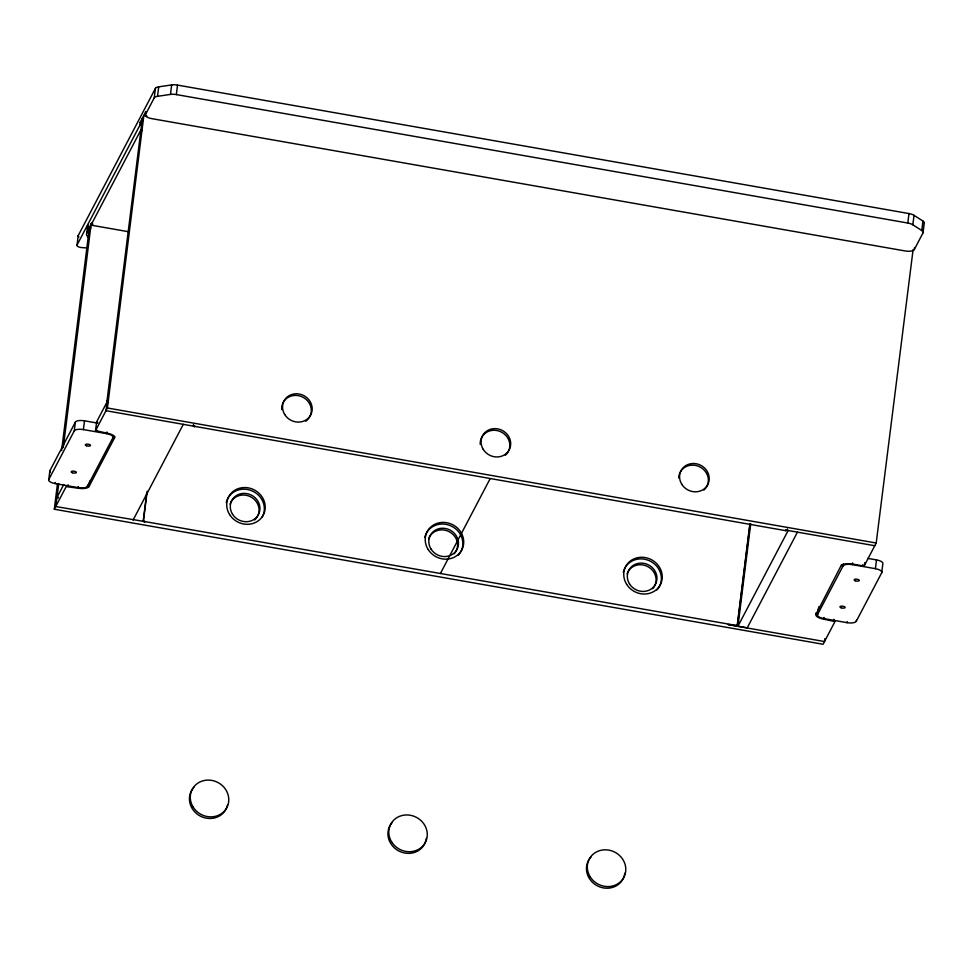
<?xml version="1.0" encoding="UTF-8"?>
<svg xmlns="http://www.w3.org/2000/svg" width="973" height="973" viewBox="0 0 973 973"><rect width="100%" height="100%" fill="white"/><g stroke="black" fill="none" stroke-linecap="round" stroke-linejoin="round"><path stroke-width="1.46" d="M107.079 401.922L96.668 421.759L95.549 430.638L106.896 433.119A9.499 3.466 7.1 0 1 114.473 437.996L88.993 486.573A9.499 3.466 7.1 0 1 78.01 488.191L66.2 486.597L54.306 509.232L823.097 644.26L834.943 621.613L823.596 619.132A9.499 3.466 7.1 0 1 816.019 614.255L816.225 612.613M96.668 421.759L97.799 422.55M87.084 247.981L80.82 247.495A4.756 1.727 7.1 0 1 77.037 245.05L78.217 235.575L155.425 88.361A7.918 2.883 7.1 0 1 158.696 86.84L171.649 84.931A7.918 2.883 7.1 0 1 177.536 85.101L908.977 213.561A7.918 2.883 7.1 0 1 914.024 215.313L922.963 221.066A7.918 2.883 7.1 0 1 924.216 223.376L923.036 232.851L914.255 249.599A7.918 2.883 7.1 0 1 905.109 250.949L151.776 118.645A7.918 2.883 7.1 0 1 145.464 114.571L145.828 111.652A7.918 2.883 7.1 0 0 146.315 113.355M113.196 435.527L112.929 437.716L87.448 486.293A7.918 2.883 7.1 0 1 78.302 487.643L55.096 483.569A7.918 2.883 7.1 0 1 48.784 479.507L49.878 470.725L75.347 422.148A7.918 2.883 7.1 0 1 84.505 420.81L97.555 423.097M55.096 483.569L55.23 482.474M88.835 237.594A15.836 5.777 7.1 0 1 86.731 233.252L87.825 224.471A15.836 5.777 7.1 0 0 88.093 227.062M86.731 233.252L91.45 223.133L91.255 224.751L92.265 225.347L128.363 231.696M54.306 509.232L57.48 483.703M61.603 450.669L89.467 226.916M58.781 483.715L55.729 506.532L144.953 521.601A1.581 1.46 27.7 0 1 143.59 519.874L147.154 491.207M63.269 447.641L91.17 223.668M92.532 225.408L92.715 223.936M48.784 479.507L74.252 430.93L75.347 422.148M67.964 486.415L68.159 484.773M74.252 430.93A7.918 2.883 7.1 0 1 83.41 429.579L84.505 420.81M78.01 488.191L78.144 487.084M78.302 487.643L78.436 486.549M87.448 486.293L87.582 485.199M88.993 486.573L89.686 481.088M96.838 431.343L96.984 430.248M145.828 111.652L140.148 122.476L139.784 125.408A7.918 2.883 7.1 0 1 142.411 123.997M108.198 402.7A1.581 1.46 27.7 0 1 106.981 400.998L142.423 118.147M108.49 402.165A1.581 1.46 27.7 0 1 107.261 400.462L105.984 410.703L785.552 530.65A1.581 1.46 27.7 0 0 787.254 529.58M95.585 430.54L107.407 407.991L143.846 115.434L146.838 115.969M112.929 437.716A7.918 2.883 7.1 0 0 106.616 433.654L106.75 432.559M106.896 433.119L107.03 432.012M145.464 114.571L154.245 97.835L155.425 88.361M114.473 437.996L114.68 436.342M154.245 97.835A7.918 2.883 7.1 0 1 157.517 96.315L158.696 86.84M157.517 96.315L170.47 94.405L171.649 84.931M170.47 94.405A7.918 2.883 7.1 0 1 176.344 94.576L177.536 85.101M144.673 522.148A1.581 1.46 27.7 0 1 143.299 520.409L146.68 493.262M749.988 524.642L737.583 624.192A1.581 1.46 27.7 0 1 735.856 625.384L735.564 625.931A1.581 1.46 27.7 0 0 737.303 624.739L749.891 523.669M747.24 627.828L737.96 626.198L750.73 523.656M867.794 558.38L876.503 559.901A7.918 2.883 7.1 0 1 882.815 563.975L881.72 572.744L856.24 621.321A7.918 2.883 7.1 0 1 847.094 622.671L823.888 618.597A7.918 2.883 7.1 0 1 817.575 614.522L818.317 608.49M823.596 619.132L823.742 618.037M823.888 618.597L824.022 617.502M824.873 638.629L824.52 641.548L728.278 624.654M833.654 620.896L833.861 619.254M816.019 614.255L841.633 564.583M817.575 614.522L843.044 565.958L843.323 563.756M843.044 565.958A7.918 2.883 7.1 0 1 852.202 564.608L852.336 563.513M841.499 565.678A9.499 3.466 7.1 0 1 852.482 564.06L852.628 562.966M847.094 622.671L847.228 621.577M913.1 249.587L876.199 543.019L864.377 565.556L862.54 565.836L862.674 564.729M856.24 621.321L856.374 620.227M864.377 565.556L864.742 562.637M923.036 232.851A7.918 2.883 7.1 0 0 921.784 230.54L912.844 224.787A7.918 2.883 7.1 0 0 907.797 223.036L908.977 213.561M912.844 224.787L914.024 215.313M914.255 249.599L914.511 247.592M881.72 572.744A7.918 2.883 7.1 0 0 875.408 568.682L876.503 559.901M921.784 230.54L922.963 221.066M77.037 245.05L142.058 121.066M91.267 224.593L140.963 129.847M56.811 497.75L63.756 484.53M133.07 520.105L183.325 424.289M440.404 573.498L490.1 478.752M785.552 530.65L785.831 530.103A1.581 1.46 27.7 0 0 787.534 529.044M737.96 626.198L788.081 530.65M747.167 627.962L797.434 532.146M89.188 227.463L90.878 227.171M89.005 228.923L90.696 228.631M176.344 94.576L907.797 223.036M107.407 407.991L876.199 543.019M785.831 530.103L874.776 545.719M852.482 564.06L862.54 565.836M83.41 429.579L106.616 433.654M852.202 564.608L875.408 568.682M144.953 521.601L735.856 625.384M728.351 624.508L735.637 625.797M627.111 573.827A15.082 13.914 27.7 0 1 648.383 566.931A15.082 13.914 27.7 0 1 652.664 588.689M623.292 572.306A19.569 18.049 27.7 0 1 650.548 561.299A19.569 18.049 27.7 0 1 656.909 589.979M428.606 538.957A15.082 13.914 27.7 0 1 449.867 532.061A15.082 13.914 27.7 0 1 454.16 553.832M424.787 537.437A19.569 18.049 27.7 0 1 452.031 526.429A19.569 18.049 27.7 0 1 458.392 555.121M58.514 497.446A1.581 1.46 27.7 0 1 57.285 495.744M58.222 497.994A1.581 1.46 27.7 0 1 56.993 496.291M230.09 504.087A15.082 13.914 27.7 0 1 252.007 497.604A15.082 13.914 27.7 0 1 254.61 519.959M226.271 502.579A19.569 18.049 27.7 0 1 251.727 490.733A19.569 18.049 27.7 0 1 262.065 517.32M50.353 472.428A7.918 2.883 7.1 0 1 49.878 470.725M819.144 607.456A7.918 2.883 7.1 0 1 818.682 606.848M624.824 873.195A19.569 18.049 27.7 0 1 598.079 886.196A19.569 18.049 27.7 0 1 590.927 857.128M426.308 838.325A19.569 18.049 27.7 0 1 399.562 851.339A19.569 18.049 27.7 0 1 392.411 822.258M227.512 805.072A19.569 18.049 27.7 0 1 200.268 816.079A19.569 18.049 27.7 0 1 193.895 787.4M140.148 122.476A7.918 2.883 7.1 0 1 142.776 121.078M78.971 236.962A4.756 1.727 7.1 0 1 78.217 235.575M140.781 131.306A1.581 1.46 27.7 0 1 142.374 130.102M140.501 131.854A1.581 1.46 27.7 0 1 142.094 130.637M194.649 426.867A1.581 1.46 27.7 0 1 193.274 425.262M194.928 426.32A1.581 1.46 27.7 0 1 193.554 424.714M281.708 409.548A15.082 13.914 27.7 0 1 302.542 397.02A15.082 13.914 27.7 0 1 305.704 421.236M480.224 444.406A15.082 13.914 27.7 0 1 500.341 431.562A15.082 13.914 27.7 0 1 505.364 455.206M678.704 477.962A15.082 13.914 27.7 0 1 699.49 466.712A15.082 13.914 27.7 0 1 703.88 490.076M629.519 583.909A15.082 13.914 27.7 0 0 655.194 584.809A15.082 13.914 27.7 0 0 641.706 563.112A15.082 13.914 27.7 0 0 629.519 583.909M626.612 584.25A19.569 18.049 27.7 0 0 659.937 585.43A19.569 18.049 27.7 0 0 642.423 557.274A19.569 18.049 27.7 0 0 626.612 584.25M431.003 549.04A15.082 13.914 27.7 0 0 456.69 549.952A15.082 13.914 27.7 0 0 443.189 528.254A15.082 13.914 27.7 0 0 431.003 549.04M428.096 549.392A19.569 18.049 27.7 0 0 461.421 550.56A19.569 18.049 27.7 0 0 443.907 522.404A19.569 18.049 27.7 0 0 428.096 549.392M232.486 514.17A15.082 13.914 27.7 0 0 258.173 515.082A15.082 13.914 27.7 0 0 244.673 493.384A15.082 13.914 27.7 0 0 232.486 514.17M229.579 514.522A19.569 18.049 27.7 0 0 262.917 515.702A19.569 18.049 27.7 0 0 245.403 487.546A19.569 18.049 27.7 0 0 229.579 514.522M72.282 472.732A2.615 0.949 7.1 0 0 76.356 472.477A2.615 0.949 7.1 0 0 72.683 471.127A2.615 0.949 7.1 0 0 72.282 472.732M86.439 445.743A2.615 0.949 7.1 0 0 90.513 445.488A2.615 0.949 7.1 0 0 86.852 444.126A2.615 0.949 7.1 0 0 86.439 445.743M841.073 607.76A2.615 0.949 7.1 0 0 845.148 607.505A2.615 0.949 7.1 0 0 841.475 606.143A2.615 0.949 7.1 0 0 841.073 607.76M855.231 580.759A2.615 0.949 7.1 0 0 859.305 580.504A2.615 0.949 7.1 0 0 855.632 579.154A2.615 0.949 7.1 0 0 855.231 580.759M590.173 876.807A19.569 18.049 27.7 0 0 623.498 877.987A19.569 18.049 27.7 0 0 605.984 849.83A19.569 18.049 27.7 0 0 590.173 876.807M391.657 841.937A19.569 18.049 27.7 0 0 424.982 843.117A19.569 18.049 27.7 0 0 407.468 814.96A19.569 18.049 27.7 0 0 391.657 841.937M193.141 807.079A19.569 18.049 27.7 0 0 226.478 808.259A19.569 18.049 27.7 0 0 208.952 780.103A19.569 18.049 27.7 0 0 193.141 807.079M284.736 414.559A15.082 13.914 27.7 0 0 310.423 415.459A15.082 13.914 27.7 0 0 296.923 393.773A15.082 13.914 27.7 0 0 284.736 414.559M483.253 449.417A15.082 13.914 27.7 0 0 508.94 450.329A15.082 13.914 27.7 0 0 495.439 428.631A15.082 13.914 27.7 0 0 483.253 449.417M681.769 484.286A15.082 13.914 27.7 0 0 707.444 485.199A15.082 13.914 27.7 0 0 693.956 463.501A15.082 13.914 27.7 0 0 681.769 484.286"/></g></svg>
